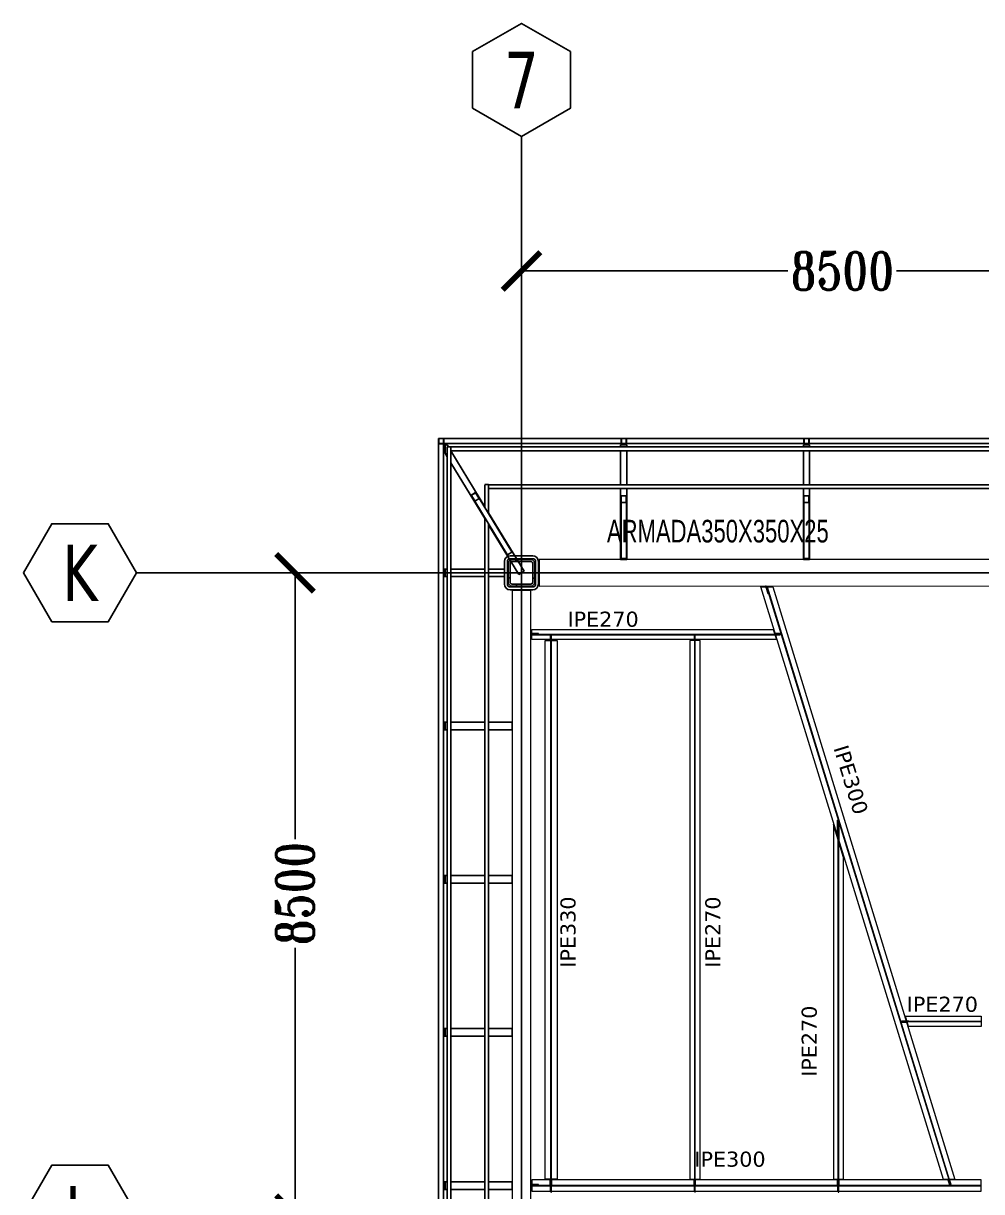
# Model space of a CAD drawing. Header units: millimetres. Extents: x -1682 to 79514, y -21906 to 33736.
# Drawn here: x -1682 to 11012, y 17300 to 32781 of the extents above; entities that cross this region are included whole.
import ezdxf
from ezdxf.enums import TextEntityAlignment as Align

# ---------------------------------------------------------------- set-up
doc = ezdxf.new("R2010")
doc.units = ezdxf.units.MM
doc.header["$LTSCALE"] = 0.9
for name, color, linetype, lineweight in [('0-3', 250, 'Continuous', 5), ('A_ALMA', 8, 'Continuous', 5), ('E_COLUMNAS-1', 254, 'Continuous', 25), ('E_COLUMNAS-2', 1, 'Continuous', 9), ('E_COLUMNAS-3', 1, 'Continuous', 35), ('E_COLUMNAS-4', 1, 'Continuous', 25), ('E_TEXTO', 3, 'Continuous', 9), ('E_VIGAS', 8, 'Continuous', 9), ('E_VIGAS-1', 5, 'Continuous', 25), ('E_VIGAS-2', 10, 'Continuous', 25), ('E_VIGAS-3', 5, 'Continuous', 25), ('HCB-VIGAS', 4, 'Continuous', 15), ('S-COLS-HDLN-1', 52, 'Continuous', 9), ('VIGAS_HCB', 4, 'Continuous', 15)]:
    doc.layers.add(name, color=color, linetype=linetype, lineweight=lineweight)
for name, color, linetype in [('COTAS', 8, 'Continuous'), ('HCB-EJES', 1, 'Continuous'), ('HCB-ROTULOS', 2, 'Continuous')]:
    doc.layers.add(name, color=color, linetype=linetype)
doc.styles.add('Arial Narrow', font='', dxfattribs={"width": 0.85, "height": 0.3})
doc.styles.add('ROMANT', font='romant.shx', dxfattribs={"width": 0.8})
doc.styles.add('VERDANA', font='verdana.ttf')
doc.styles.get('Arial Narrow').set_extended_font_data('Arial Narrow')
doc.dimstyles.new('1.125', dxfattribs={"dimscale": 0, "dimtxt": 500, "dimasz": 500, "dimexe": 4, "dimexo": 4, "dimgap": 15, "dimtad": 0, "dimdec": 0, "dimzin": 4, "dimdsep": 46, "dimtxsty": 'ROMANT', "dimblk": 'ARCHTICK', "dimcen": -10, "dimclrd": 256, "dimclrt": 3, "dimadec": 0, "dimazin": 0, "dimtfac": 1, "dimtdec": 0, "dimtix": 1, "dimtmove": 0, "dimatfit": 0, "dimldrblk": 'OBLIQUE', "dimfxl": 0.05, "dimtolj": 1, "dimtzin": 0, "dimarcsym": 0})
pattern_1 = [(45, (0, 0), (-0.3768879, 0.3768879), []), (45, (0, 0.571), (-0.3768879, 0.3768879), [])]

# ---------------------------------------------------------------- blocks, each defined once
blk = doc.blocks.new('EST_SFM_VIGA-METALICA-SECCION-C - EST_SFM_VIGA-METALICA-UPN160-1604346-PLANTA DE PISO 12 N_E_ _48_55m')
at = {"layer": 'E_VIGAS-1'}
for p, q in [((-35.18, 0.012), (-35.18, 0.018)), ((-35.174, 0.018), (-35.18, 0.018)), ((-32.755, 0.018), (-35.116, 0.018)), ((-30.335, 0.018), (-32.697, 0.018)), ((30.11, 0.018), (-30.277, 0.018)), ((-35.178, -0.047), (-35.112, -0.047)), ((-35.11, -0.047), (-32.761, -0.047)), ((-32.76, -0.047), (-32.693, -0.047)), ((-32.692, -0.047), (-30.341, -0.047)), ((-30.34, -0.047), (-30.273, -0.047)), ((-30.272, -0.047), (30.104, -0.047))]:
    blk.add_line(p, q, dxfattribs=at)
blk = doc.blocks.new('EST_SFM_VIGA-METALICA-SECCION-C - EST_SFM_VIGA-METALICA-UPN160-1602621-PLANTA DE PISO 12 N_E_ _48_55m')
at = {"layer": 'E_VIGAS-1'}
for p, q in [((-14.46, -0.016), (-14.46, 0.047)), ((-14.457, 0.047), (-14.46, 0.047)), ((14.466, 0.047), (-14.455, 0.047)), ((14.471, 0.047), (14.468, 0.047)), ((14.471, 0.047), (14.471, -0.016)), ((-14.46, -0.018), (14.471, -0.018))]:
    blk.add_line(p, q, dxfattribs=at)
blk = doc.blocks.new('EST_SFM_VIGA-METALICA-SECCION-C - EST_SFM_VIGA-METALICA-UPN100-1529610-PLANTA DE PISO 12 N_E_ _48_55m')
at = {"layer": 'E_VIGAS-2'}
for p, q in [((-14.442, -0.018), (-14.442, 0.032)), ((-14.392, 0.032), (-14.441, 0.032)), ((14.393, 0.032), (-14.39, 0.032)), ((14.393, 0.032), (14.393, -0.018)), ((-14.442, -0.018), (14.393, -0.018))]:
    blk.add_line(p, q, dxfattribs=at)
blk = doc.blocks.new('EST_SFM_VIGA-METALICA-SECCION-C - EST_SFM_VIGA-METALICA-UPN100-1529678-PLANTA DE PISO 12 N_E_ _48_55m')
at = {"layer": 'E_VIGAS-2'}
for p, q in [((-13.943, -0.032), (-13.943, 0.018)), ((-13.556, 0.018), (-13.943, 0.018)), ((13.374, 0.018), (-13.422, 0.018)), ((13.894, 0.018), (13.507, 0.018)), ((13.894, 0.018), (13.894, -0.032)), ((-13.942, -0.032), (-13.638, -0.032)), ((-13.504, -0.032), (13.456, -0.032)), ((13.59, -0.032), (13.893, -0.032))]:
    blk.add_line(p, q, dxfattribs=at)
blk = doc.blocks.new('EST_SFM_VIGA-METALICA-SECCION-C - EST_SFM_VIGA-METALICA-UPN100-1526554-PLANTA DE PISO 12 N_E_ _48_55m')
at = {"layer": 'E_VIGAS-2'}
for p, q in [((-34.929, -0.032), (-34.929, 0.018)), ((34.942, 0.018), (-34.929, 0.018)), ((-34.929, -0.032), (34.942, -0.032))]:
    blk.add_line(p, q, dxfattribs=at)
blk = doc.blocks.new('EST_SFM_VIGA-METALICA-SECCION-C - EST_SFM_VIGA-METALICA-UPN100-1526616-PLANTA DE PISO 12 N_E_ _48_55m')
at = {"layer": 'E_VIGAS-2'}
for p, q in [((-34.827, -0.018), (-34.827, 0.032)), ((34.044, 0.032), (-34.827, 0.032)), ((-34.827, -0.018), (34.044, -0.018))]:
    blk.add_line(p, q, dxfattribs=at)
blk = doc.blocks.new('EST_SCM_COLUMNA-METALICA-SECCION-CUADRADA - EST_SCM_COLUMNA-TUBULAR-CUADRADA_PTEØ_70x70 e_3mm-V27-PLANTA DE PISO 12 N_E_ _48_55m')
at = {"layer": 'E_COLUMNAS-1'}
for p, q in [((-0.035, 0.029), (-0.035, -0.029)), ((-0.032, -0.029), (-0.032, 0.029)), ((0.029, 0.035), (-0.029, 0.035)), ((-0.029, 0.032), (0.029, 0.032)), ((0.032, 0.029), (0.032, -0.029)), ((0.035, -0.029), (0.035, 0.029)), ((0.029, -0.032), (-0.029, -0.032)), ((-0.029, -0.035), (0.029, -0.035))]:
    blk.add_line(p, q, dxfattribs=at)
for centre, radius, start, end in [((-0.029, 0.029), 0.006, 90, 180), ((-0.029, 0.029), 0.003, 90, 180), ((0.029, 0.029), 0.006, 360, 90), ((0.029, 0.029), 0.003, 0, 90), ((-0.029, -0.029), 0.006, 180, 270), ((-0.029, -0.029), 0.003, 180, 270), ((0.029, -0.029), 0.006, 270, 360), ((0.029, -0.029), 0.003, 270, 360), ((0.029, -0.029), 0.006, 280, 350), ((0.029, -0.029), 0.003, 300, 330)]:
    blk.add_arc(centre, radius, start, end, dxfattribs=at)
blk = doc.blocks.new('EST_SCM_COLUMNA-METALICA-SECCION-CUADRADA - EST_SCM_COLUMNA-TUBULAR-CUADRADA_PTEØ_70x70 e_3mm-V32-PLANTA DE PISO 12 N_E_ _48_55m')
at = {"layer": 'E_COLUMNAS-2'}
h = blk.add_hatch(dxfattribs=at)
h.set_pattern_fill('FP_3', color=256, style=0, pattern_type=2)
h.set_pattern_definition([(135, (72.807, -167.908), (-0.15909903, -0.15909903), [])])
h.paths.add_polyline_path([(0.029, -0.035), (0.033, -0.033), (0.035, -0.029), (0.031, -0.031)])
h.paths.add_polyline_path([(-0.029, -0.035), (-0.031, -0.031), (-0.035, -0.029), (-0.033, -0.033)])
h.paths.add_polyline_path([(0.029, -0.035), (0.029, -0.032), (-0.029, -0.032), (-0.029, -0.035)])
h.paths.add_polyline_path([(-0.035, 0.029), (-0.031, 0.031), (-0.029, 0.035), (-0.033, 0.033)])
h.paths.add_polyline_path([(-0.035, -0.029), (-0.032, -0.029), (-0.032, 0.029), (-0.035, 0.029)])
h.paths.add_polyline_path([(0.035, 0.029), (0.033, 0.033), (0.029, 0.035), (0.031, 0.031)])
h.paths.add_polyline_path([(0.035, -0.029), (0.035, 0.029), (0.032, 0.029), (0.032, -0.029)])
h.paths.add_polyline_path([(-0.029, 0.032), (0.029, 0.032), (0.029, 0.035), (-0.029, 0.035)])
at = {"layer": 'E_COLUMNAS-1'}
for p, q in [((-0.035, 0.029), (-0.035, -0.029)), ((-0.032, -0.029), (-0.032, 0.029)), ((0.029, 0.035), (-0.029, 0.035)), ((-0.029, 0.032), (0.029, 0.032)), ((0.032, 0.029), (0.032, -0.029)), ((0.035, -0.029), (0.035, 0.029)), ((0.029, -0.032), (-0.029, -0.032)), ((-0.029, -0.035), (0.029, -0.035))]:
    blk.add_line(p, q, dxfattribs=at)
for centre, radius, start, end in [((-0.029, 0.029), 0.006, 90, 180), ((-0.029, 0.029), 0.003, 90, 180), ((0.029, 0.029), 0.006, 360, 90), ((0.029, 0.029), 0.003, 0, 90), ((-0.029, -0.029), 0.006, 180, 270), ((-0.029, -0.029), 0.006, 190, 270), ((-0.029, -0.029), 0.003, 180, 270), ((-0.029, -0.029), 0.003, 210, 270), ((0.029, -0.029), 0.006, 270, 360), ((0.029, -0.029), 0.003, 270, 360), ((0.029, -0.029), 0.006, 270, 350), ((0.029, -0.029), 0.003, 270, 330)]:
    blk.add_arc(centre, radius, start, end, dxfattribs=at)
blk = doc.blocks.new('EST_SCM_COLUMNA-METALICA-SECCION-CUADRADA - EST_SCM_COLUMNA-TUBULAR-CUADRADA_PTEØ_70x70 e_3mm-V33-PLANTA DE PISO 12 N_E_ _48_55m')
at = {"layer": 'E_COLUMNAS-1'}
for p, q in [((-0.035, 0.029), (-0.035, -0.029)), ((-0.032, -0.029), (-0.032, 0.029)), ((0.029, 0.035), (-0.029, 0.035)), ((-0.029, 0.032), (0.029, 0.032)), ((0.032, 0.029), (0.032, -0.029)), ((0.035, -0.029), (0.035, 0.029)), ((0.029, -0.032), (-0.029, -0.032)), ((-0.029, -0.035), (0.029, -0.035))]:
    blk.add_line(p, q, dxfattribs=at)
for centre, radius, start, end in [((-0.029, 0.029), 0.006, 90, 180), ((-0.029, 0.029), 0.003, 90, 180), ((0.029, 0.029), 0.006, 360, 90), ((0.029, 0.029), 0.003, 0, 90), ((-0.029, -0.029), 0.006, 180, 270), ((-0.029, -0.029), 0.006, 190, 270), ((-0.029, -0.029), 0.003, 180, 270), ((-0.029, -0.029), 0.003, 210, 270), ((0.029, -0.029), 0.006, 270, 360), ((0.029, -0.029), 0.003, 270, 360), ((0.029, -0.029), 0.006, 270, 350), ((0.029, -0.029), 0.003, 270, 330)]:
    blk.add_arc(centre, radius, start, end, dxfattribs=at)
blk = doc.blocks.new('DCTIB_CNI_EST_MOD-1A-FAC_0001_rvt-2-PLANTA DE PISO 12 N_E_ _48_55m')
at = {"layer": 'E_VIGAS'}
h = blk.add_hatch(dxfattribs=at)
h.set_pattern_fill('FP_2', color=256, style=0, pattern_type=2)
h.set_pattern_definition(pattern_1)
h.paths.add_polyline_path([(-72.775, 167.094), (-72.775, 167.096), (-72.839, 167.096), (-72.839, 167.094)])
h.paths.add_polyline_path([(-72.842, 167.098), (-72.841, 167.098), (-72.842, 167.18)])
h.paths.add_polyline_path([(-72.775, 167.182), (-72.775, 167.184), (-72.839, 167.184), (-72.839, 167.182)])
at = {"layer": 'E_VIGAS-1'}
h = blk.add_hatch(dxfattribs=at)
h.set_pattern_fill('FP_2', color=256, style=0, pattern_type=2)
h.set_pattern_definition(pattern_1)
h.paths.add_polyline_path([(-74.778, 167.111), (-74.723, 167.145), (-74.724, 167.146), (-74.779, 167.113)])
h.paths.add_polyline_path([(-74.782, 167.113), (-74.781, 167.114), (-74.828, 167.188)])
h.paths.add_polyline_path([(-74.724, 167.149), (-74.723, 167.15), (-74.75, 167.191)])
h.paths.add_polyline_path([(-74.826, 167.191), (-74.771, 167.224), (-74.772, 167.226), (-74.827, 167.193)])
at = {"layer": 'E_COLUMNAS-1'}
for centre, radius, start, end in [((-75.196, 167.879), 0.006, 280, 350), ((-75.196, 167.879), 0.006, 280, 350), ((-75.196, 167.879), 0.003, 300, 330), ((-75.196, 167.879), 0.003, 300, 330), ((-72.836, 167.879), 0.006, 190, 270), ((-72.836, 167.879), 0.006, 190, 270), ((-72.836, 167.879), 0.003, 210, 270), ((-72.836, 167.879), 0.003, 210, 270), ((-72.778, 167.879), 0.006, 270, 350), ((-72.778, 167.879), 0.006, 270, 350), ((-72.778, 167.879), 0.003, 270, 330), ((-72.778, 167.879), 0.003, 270, 330), ((-70.416, 167.879), 0.006, 190, 270), ((-70.416, 167.879), 0.006, 190, 270), ((-70.416, 167.879), 0.003, 210, 270), ((-70.416, 167.879), 0.003, 210, 270), ((-70.358, 167.879), 0.006, 270, 350), ((-70.358, 167.879), 0.006, 270, 350), ((-70.358, 167.879), 0.003, 270, 330), ((-70.358, 167.879), 0.003, 270, 330)]:
    blk.add_arc(centre, radius, start, end, dxfattribs=at)
at = {"layer": 'E_VIGAS-1'}
for p, q in [((-75.181, 167.84), (-75.178, 167.835)), ((-75.178, 167.826), (-75.181, 167.831)), ((-75.176, 167.859), (-75.176, 167.853)), ((-75.176, 167.853), (-75.176, 167.859)), ((-75.176, 167.859), (-75.147, 167.859)), ((-75.174, 167.865), (-75.175, 167.864)), ((-75.147, 167.858), (-75.175, 167.858)), ((-75.175, 167.858), (-75.175, 167.747)), ((-75.172, 167.87), (-75.173, 167.868)), ((-75.171, 167.875), (-75.171, 167.873)), ((-75.155, 167.859), (-75.166, 167.878)), ((-75.147, 167.858), (-75.13, 167.83)), ((-72.848, 167.858), (-72.848, 167.859)), ((-72.848, 167.859), (-72.82, 167.859)), ((-72.766, 167.858), (-72.848, 167.858)), ((-72.848, 167.858), (-72.848, 167.83)), ((-72.81, 167.876), (-72.81, 167.878)), ((-72.81, 167.864), (-72.81, 167.873)), ((-72.81, 167.859), (-72.81, 167.864)), ((-72.805, 167.878), (-72.805, 167.876)), ((-72.805, 167.873), (-72.805, 167.864)), ((-72.805, 167.864), (-72.805, 167.859)), ((-72.794, 167.859), (-72.766, 167.859)), ((-72.766, 167.859), (-72.766, 167.858)), ((-72.766, 167.858), (-72.766, 167.83)), ((-70.428, 167.858), (-70.428, 167.859)), ((-70.428, 167.859), (-70.4, 167.859)), ((-70.346, 167.858), (-70.428, 167.858)), ((-70.428, 167.858), (-70.428, 167.83)), ((-70.39, 167.876), (-70.39, 167.878)), ((-70.39, 167.864), (-70.39, 167.873)), ((-70.39, 167.859), (-70.39, 167.864)), ((-70.385, 167.878), (-70.385, 167.876)), ((-70.385, 167.873), (-70.385, 167.864)), ((-70.385, 167.864), (-70.385, 167.859)), ((-70.374, 167.859), (-70.346, 167.859)), ((-70.346, 167.859), (-70.346, 167.858)), ((-70.346, 167.858), (-70.346, 167.83)), ((-75.195, 167.791), (-75.176, 167.76)), ((-75.176, 167.749), (-75.176, 167.802)), ((-75.175, 167.747), (-75.147, 167.701)), ((-75.097, 167.777), (-74.647, 167.038)), ((-72.848, 167.778), (-72.848, 167.33)), ((-72.766, 167.778), (-72.766, 167.33)), ((-70.428, 167.778), (-70.428, 167.33)), ((-70.346, 167.778), (-70.346, 167.33)), ((-75.097, 167.619), (-74.647, 166.88)), ((-74.772, 167.226), (-74.827, 167.193)), ((-74.826, 167.191), (-74.771, 167.224)), ((-74.826, 167.188), (-74.822, 167.181)), ((-74.781, 167.114), (-74.826, 167.188)), ((-74.765, 167.216), (-74.769, 167.223)), ((-74.769, 167.223), (-74.724, 167.149)), ((-74.723, 167.15), (-74.768, 167.224)), ((-72.848, 167.28), (-72.848, 166.337)), ((-72.766, 167.28), (-72.766, 166.337)), ((-70.428, 167.28), (-70.428, 166.337)), ((-70.346, 167.28), (-70.346, 166.337)), ((-74.828, 167.188), (-74.782, 167.113)), ((-74.782, 167.113), (-74.35, 166.404)), ((-74.781, 167.114), (-74.779, 167.111)), ((-74.724, 167.146), (-74.779, 167.113)), ((-74.778, 167.111), (-74.723, 167.145)), ((-74.722, 167.146), (-74.724, 167.149)), ((-74.29, 166.44), (-74.723, 167.15)), ((-72.842, 167.18), (-72.842, 167.098)), ((-72.842, 167.098), (-72.842, 166.357)), ((-72.841, 167.18), (-72.841, 167.172)), ((-72.841, 167.098), (-72.841, 167.18)), ((-72.841, 167.098), (-72.841, 167.094)), ((-72.775, 167.184), (-72.839, 167.184)), ((-72.839, 167.182), (-72.775, 167.182)), ((-72.775, 167.096), (-72.839, 167.096)), ((-72.839, 167.094), (-72.775, 167.094)), ((-72.774, 167.172), (-72.774, 167.18)), ((-72.774, 167.18), (-72.774, 167.098)), ((-72.774, 167.094), (-72.774, 167.098)), ((-72.772, 167.098), (-72.772, 167.18)), ((-72.772, 166.357), (-72.772, 167.098)), ((-70.422, 167.18), (-70.422, 167.098)), ((-70.422, 167.098), (-70.422, 166.357)), ((-70.421, 167.18), (-70.421, 167.172)), ((-70.421, 167.098), (-70.421, 167.18)), ((-70.421, 167.098), (-70.421, 167.094)), ((-70.355, 167.184), (-70.419, 167.184)), ((-70.419, 167.182), (-70.355, 167.182)), ((-70.355, 167.096), (-70.419, 167.096)), ((-70.419, 167.094), (-70.355, 167.094)), ((-70.354, 167.172), (-70.354, 167.18)), ((-70.354, 167.18), (-70.354, 167.098)), ((-70.354, 167.094), (-70.354, 167.098)), ((-70.352, 167.098), (-70.352, 167.18)), ((-70.352, 166.357), (-70.352, 167.098)), ((-74.597, 166.956), (-74.127, 166.184)), ((-74.597, 166.798), (-74.197, 166.141)), ((-74.346, 166.402), (-74.291, 166.435)), ((-72.766, 166.337), (-72.848, 166.337)), ((-72.839, 166.353), (-72.775, 166.353)), ((-70.346, 166.337), (-70.428, 166.337)), ((-70.419, 166.353), (-70.355, 166.353)), ((-75.177, 166.212), (-75.195, 166.212)), ((-75.195, 166.165), (-75.181, 166.165)), ((-75.181, 166.16), (-75.195, 166.16)), ((-75.195, 166.112), (-75.177, 166.112)), ((-75.18, 166.165), (-75.176, 166.165)), ((-75.18, 166.165), (-75.176, 166.165)), ((-75.177, 166.165), (-75.18, 166.165)), ((-75.176, 166.16), (-75.18, 166.16)), ((-75.18, 166.16), (-75.177, 166.16)), ((-75.176, 166.16), (-75.18, 166.16)), ((-75.177, 166.175), (-75.177, 166.212)), ((-75.177, 166.212), (-75.175, 166.212)), ((-75.177, 166.112), (-75.177, 166.15)), ((-75.175, 166.112), (-75.177, 166.112)), ((-75.175, 166.112), (-75.175, 166.212)), ((-75.175, 166.212), (-75.147, 166.212)), ((-75.175, 166.212), (-75.175, 166.112)), ((-75.175, 166.112), (-75.147, 166.112)), ((-75.097, 166.212), (-74.647, 166.212)), ((-75.097, 166.112), (-74.647, 166.112)), ((-74.597, 166.212), (-74.388, 166.212)), ((-74.597, 166.112), (-74.388, 166.112)), ((-74.388, 166.212), (-74.388, 166.112)), ((-74.127, 166.184), (-74.197, 166.141)), ((-75.177, 164.182), (-75.195, 164.182)), ((-75.195, 164.135), (-75.181, 164.135)), ((-75.181, 164.13), (-75.195, 164.13)), ((-75.18, 164.135), (-75.176, 164.135)), ((-75.18, 164.135), (-75.176, 164.135)), ((-75.177, 164.135), (-75.18, 164.135)), ((-75.176, 164.13), (-75.18, 164.13)), ((-75.18, 164.13), (-75.177, 164.13)), ((-75.176, 164.13), (-75.18, 164.13)), ((-75.177, 164.145), (-75.177, 164.182)), ((-75.177, 164.182), (-75.175, 164.182)), ((-75.177, 164.082), (-75.177, 164.12)), ((-75.175, 164.082), (-75.175, 164.182)), ((-75.175, 164.182), (-75.147, 164.182)), ((-75.175, 164.182), (-75.175, 164.082)), ((-75.097, 164.182), (-74.647, 164.182)), ((-74.597, 164.182), (-74.287, 164.182)), ((-74.287, 164.182), (-74.287, 164.082)), ((-75.195, 164.082), (-75.177, 164.082)), ((-75.175, 164.082), (-75.177, 164.082)), ((-75.175, 164.082), (-75.147, 164.082)), ((-75.097, 164.082), (-74.647, 164.082)), ((-74.597, 164.082), (-74.287, 164.082)), ((-75.177, 162.152), (-75.195, 162.152)), ((-75.195, 162.105), (-75.181, 162.105)), ((-75.181, 162.1), (-75.195, 162.1)), ((-75.18, 162.105), (-75.176, 162.105)), ((-75.18, 162.105), (-75.176, 162.105)), ((-75.177, 162.105), (-75.18, 162.105)), ((-75.176, 162.1), (-75.18, 162.1)), ((-75.18, 162.1), (-75.177, 162.1)), ((-75.176, 162.1), (-75.18, 162.1)), ((-75.177, 162.115), (-75.177, 162.152)), ((-75.177, 162.152), (-75.175, 162.152)), ((-75.177, 162.052), (-75.177, 162.09)), ((-75.175, 162.052), (-75.175, 162.152)), ((-75.175, 162.152), (-75.147, 162.152)), ((-75.175, 162.152), (-75.175, 162.052)), ((-75.037, 162.152), (-74.647, 162.152)), ((-74.597, 162.152), (-74.287, 162.152)), ((-74.287, 162.152), (-74.287, 162.052)), ((-75.195, 162.052), (-75.177, 162.052)), ((-75.175, 162.052), (-75.177, 162.052)), ((-75.175, 162.052), (-75.147, 162.052)), ((-75.035, 162.052), (-74.647, 162.052)), ((-74.597, 162.052), (-74.287, 162.052)), ((-75.177, 160.123), (-75.195, 160.123)), ((-75.195, 160.075), (-75.181, 160.075)), ((-75.181, 160.07), (-75.195, 160.07)), ((-75.18, 160.075), (-75.176, 160.075)), ((-75.18, 160.075), (-75.176, 160.075)), ((-75.177, 160.075), (-75.18, 160.075)), ((-75.176, 160.07), (-75.18, 160.07)), ((-75.18, 160.07), (-75.177, 160.07)), ((-75.176, 160.07), (-75.18, 160.07)), ((-75.177, 160.085), (-75.177, 160.123)), ((-75.177, 160.123), (-75.175, 160.123)), ((-75.175, 160.023), (-75.175, 160.123)), ((-75.175, 160.123), (-75.147, 160.123)), ((-75.175, 160.123), (-75.175, 160.023)), ((-75.097, 160.123), (-74.647, 160.123)), ((-74.597, 160.123), (-74.287, 160.123)), ((-74.287, 160.123), (-74.287, 160.023)), ((-75.195, 160.023), (-75.177, 160.023)), ((-75.177, 160.023), (-75.177, 160.06)), ((-75.175, 160.023), (-75.177, 160.023)), ((-75.175, 160.023), (-75.147, 160.023)), ((-75.097, 160.023), (-74.647, 160.023)), ((-74.597, 160.023), (-74.287, 160.023)), ((-75.177, 158.093), (-75.195, 158.093)), ((-75.177, 158.055), (-75.177, 158.093)), ((-75.177, 158.093), (-75.175, 158.093)), ((-75.175, 157.993), (-75.175, 158.093)), ((-75.175, 158.093), (-75.147, 158.093)), ((-75.175, 158.093), (-75.175, 157.993)), ((-75.097, 158.093), (-74.647, 158.093)), ((-74.597, 158.093), (-74.287, 158.093)), ((-74.287, 158.093), (-74.287, 157.993)), ((-75.195, 158.045), (-75.181, 158.045)), ((-75.181, 158.04), (-75.195, 158.04)), ((-75.195, 157.993), (-75.177, 157.993)), ((-75.18, 158.045), (-75.176, 158.045)), ((-75.18, 158.045), (-75.176, 158.045)), ((-75.177, 158.045), (-75.18, 158.045)), ((-75.176, 158.04), (-75.18, 158.04)), ((-75.18, 158.04), (-75.177, 158.04)), ((-75.176, 158.04), (-75.18, 158.04)), ((-75.177, 157.993), (-75.177, 158.03)), ((-75.175, 157.993), (-75.177, 157.993)), ((-75.175, 157.993), (-75.147, 157.993)), ((-75.097, 157.993), (-74.647, 157.993)), ((-74.597, 157.993), (-74.287, 157.993))]:
    blk.add_line(p, q, dxfattribs=at)
at = {"layer": 'E_VIGAS-1', "flags": 128}
for points in [[(-75.195, 167.863), (-75.191, 167.857), (-75.186, 167.848), (-75.181, 167.84)], [(-75.181, 167.831), (-75.186, 167.838), (-75.191, 167.847), (-75.195, 167.854)], [(-75.17, 167.878), (-75.171, 167.874), (-75.172, 167.869), (-75.175, 167.864), (-75.178, 167.861), (-75.182, 167.857), (-75.186, 167.855), (-75.19, 167.854)], [(-75.147, 167.859), (-75.147, 167.858), (-75.147, 167.858)], [(-75.175, 167.747), (-75.176, 167.747), (-75.176, 167.749)], [(-74.827, 167.193), (-74.828, 167.192), (-74.828, 167.192), (-74.828, 167.191), (-74.828, 167.19), (-74.828, 167.189), (-74.828, 167.188), (-74.828, 167.188)], [(-74.826, 167.188), (-74.826, 167.189), (-74.827, 167.189), (-74.827, 167.19), (-74.827, 167.19), (-74.826, 167.19), (-74.826, 167.191), (-74.826, 167.191)], [(-74.768, 167.224), (-74.768, 167.225), (-74.769, 167.225), (-74.77, 167.226), (-74.77, 167.226), (-74.771, 167.226), (-74.772, 167.226), (-74.772, 167.226)], [(-74.771, 167.224), (-74.771, 167.224), (-74.771, 167.224), (-74.771, 167.224), (-74.77, 167.224), (-74.77, 167.224), (-74.77, 167.224), (-74.769, 167.224), (-74.769, 167.223)], [(-74.782, 167.113), (-74.782, 167.113), (-74.781, 167.112), (-74.78, 167.112), (-74.78, 167.111), (-74.779, 167.111), (-74.778, 167.111), (-74.778, 167.111)], [(-74.779, 167.113), (-74.779, 167.113), (-74.779, 167.113), (-74.78, 167.113), (-74.78, 167.113), (-74.78, 167.113), (-74.781, 167.114), (-74.781, 167.114)], [(-74.724, 167.149), (-74.724, 167.149), (-74.724, 167.148), (-74.723, 167.148), (-74.724, 167.147), (-74.724, 167.147), (-74.724, 167.147), (-74.724, 167.146)], [(-74.723, 167.145), (-74.722, 167.145), (-74.722, 167.146), (-74.722, 167.146), (-74.722, 167.147), (-74.722, 167.148), (-74.722, 167.149), (-74.723, 167.15)], [(-72.839, 167.184), (-72.84, 167.184), (-72.84, 167.184), (-72.841, 167.183), (-72.841, 167.183), (-72.842, 167.182), (-72.842, 167.181), (-72.842, 167.18)], [(-72.842, 167.098), (-72.842, 167.097), (-72.842, 167.096), (-72.841, 167.095), (-72.841, 167.095), (-72.84, 167.094), (-72.84, 167.094), (-72.839, 167.094)], [(-72.841, 167.18), (-72.841, 167.181), (-72.84, 167.181), (-72.84, 167.182), (-72.84, 167.182), (-72.84, 167.182), (-72.839, 167.182), (-72.839, 167.182)], [(-72.839, 167.096), (-72.839, 167.096), (-72.84, 167.096), (-72.84, 167.096), (-72.84, 167.096), (-72.84, 167.097), (-72.841, 167.097), (-72.841, 167.098)], [(-72.772, 167.18), (-72.772, 167.181), (-72.772, 167.182), (-72.773, 167.183), (-72.773, 167.183), (-72.774, 167.184), (-72.774, 167.184), (-72.775, 167.184)], [(-72.775, 167.182), (-72.775, 167.182), (-72.774, 167.182), (-72.774, 167.182), (-72.774, 167.182), (-72.774, 167.181), (-72.774, 167.181), (-72.774, 167.18)], [(-72.775, 167.094), (-72.774, 167.094), (-72.774, 167.094), (-72.773, 167.095), (-72.773, 167.095), (-72.772, 167.096), (-72.772, 167.097), (-72.772, 167.098)], [(-72.774, 167.098), (-72.774, 167.097), (-72.774, 167.097), (-72.774, 167.096), (-72.774, 167.096), (-72.774, 167.096), (-72.775, 167.096), (-72.775, 167.096)], [(-70.419, 167.184), (-70.42, 167.184), (-70.42, 167.184), (-70.421, 167.183), (-70.421, 167.183), (-70.422, 167.182), (-70.422, 167.181), (-70.422, 167.18)], [(-70.422, 167.098), (-70.422, 167.097), (-70.422, 167.096), (-70.421, 167.095), (-70.421, 167.095), (-70.42, 167.094), (-70.42, 167.094), (-70.419, 167.094)], [(-70.421, 167.18), (-70.421, 167.181), (-70.42, 167.181), (-70.42, 167.182), (-70.42, 167.182), (-70.42, 167.182), (-70.419, 167.182), (-70.419, 167.182)], [(-70.419, 167.096), (-70.419, 167.096), (-70.42, 167.096), (-70.42, 167.096), (-70.42, 167.096), (-70.42, 167.097), (-70.421, 167.097), (-70.421, 167.098)], [(-70.352, 167.18), (-70.352, 167.181), (-70.352, 167.182), (-70.353, 167.183), (-70.353, 167.183), (-70.354, 167.184), (-70.354, 167.184), (-70.355, 167.184)], [(-70.355, 167.182), (-70.355, 167.182), (-70.354, 167.182), (-70.354, 167.182), (-70.354, 167.182), (-70.354, 167.181), (-70.354, 167.181), (-70.354, 167.18)], [(-70.355, 167.094), (-70.354, 167.094), (-70.354, 167.094), (-70.353, 167.095), (-70.353, 167.095), (-70.352, 167.096), (-70.352, 167.097), (-70.352, 167.098)], [(-70.354, 167.098), (-70.354, 167.097), (-70.354, 167.097), (-70.354, 167.096), (-70.354, 167.096), (-70.354, 167.096), (-70.355, 167.096), (-70.355, 167.096)], [(-74.29, 166.44), (-74.29, 166.44), (-74.29, 166.439), (-74.29, 166.438), (-74.29, 166.437), (-74.29, 166.436), (-74.29, 166.436), (-74.291, 166.435)], [(-74.346, 166.402), (-74.346, 166.402), (-74.347, 166.402), (-74.348, 166.402), (-74.348, 166.402), (-74.349, 166.403), (-74.35, 166.403), (-74.35, 166.404)], [(-72.842, 166.357), (-72.842, 166.356), (-72.842, 166.355), (-72.841, 166.355), (-72.841, 166.354), (-72.84, 166.354), (-72.84, 166.353), (-72.839, 166.353)], [(-72.775, 166.353), (-72.774, 166.353), (-72.774, 166.354), (-72.773, 166.354), (-72.773, 166.355), (-72.772, 166.355), (-72.772, 166.356), (-72.772, 166.357)], [(-70.422, 166.357), (-70.422, 166.356), (-70.422, 166.355), (-70.421, 166.355), (-70.421, 166.354), (-70.42, 166.354), (-70.42, 166.353), (-70.419, 166.353)], [(-70.355, 166.353), (-70.354, 166.353), (-70.354, 166.354), (-70.353, 166.354), (-70.353, 166.355), (-70.352, 166.355), (-70.352, 166.356), (-70.352, 166.357)]]:
    blk.add_lwpolyline(points, dxfattribs=at)
at = {"layer": 'E_VIGAS-1'}
for points, knots in [([(-75.181, 167.84), (-75.181, 167.84), (-75.181, 167.839), (-75.18, 167.839), (-75.18, 167.838), (-75.179, 167.838), (-75.179, 167.838), (-75.179, 167.838), (-75.178, 167.838), (-75.178, 167.838), (-75.178, 167.839), (-75.178, 167.839), (-75.177, 167.84), (-75.177, 167.84), (-75.177, 167.84), (-75.177, 167.84), (-75.177, 167.84), (-75.177, 167.841), (-75.177, 167.841), (-75.177, 167.842), (-75.177, 167.842), (-75.177, 167.843), (-75.177, 167.843), (-75.177, 167.843), (-75.177, 167.843), (-75.177, 167.844), (-75.177, 167.844), (-75.177, 167.845), (-75.176, 167.846), (-75.176, 167.847), (-75.176, 167.848), (-75.176, 167.85), (-75.176, 167.852), (-75.176, 167.853)], [0, 0, 0, 0, 0.071429, 0.142857, 0.160714, 0.178571, 0.214286, 0.25, 0.285714, 0.321429, 0.357143, 0.392857, 0.410714, 0.419643, 0.428571, 0.4375, 0.446429, 0.464286, 0.5, 0.535714, 0.553571, 0.5625, 0.571429, 0.580357, 0.589286, 0.607143, 0.642857, 0.678571, 0.714286, 0.75, 0.785714, 0.857143, 1, 1, 1, 1]), ([(-75.178, 167.838), (-75.178, 167.838), (-75.179, 167.838), (-75.179, 167.838), (-75.179, 167.838), (-75.18, 167.838), (-75.18, 167.839), (-75.181, 167.839), (-75.181, 167.84), (-75.181, 167.84)], [0.7142857, 0.7142857, 0.7142857, 0.7142857, 0.75, 0.7857143, 0.8214286, 0.8392857, 0.8571429, 0.9285714, 1, 1, 1, 1]), ([(-75.176, 167.802), (-75.176, 167.803), (-75.176, 167.807), (-75.177, 167.811), (-75.177, 167.815), (-75.178, 167.821), (-75.179, 167.826), (-75.181, 167.83), (-75.181, 167.831)], [0, 0, 0, 0, 0.142857, 0.285714, 0.428571, 0.571429, 0.857143, 1, 1, 1, 1]), ([(-75.176, 167.853), (-75.176, 167.852), (-75.176, 167.85), (-75.176, 167.848), (-75.176, 167.847), (-75.176, 167.846), (-75.177, 167.845), (-75.177, 167.844), (-75.177, 167.844), (-75.177, 167.843), (-75.177, 167.843), (-75.177, 167.843), (-75.177, 167.843)], [0, 0, 0, 0, 0.1428571, 0.2142857, 0.25, 0.2857143, 0.3214286, 0.3571429, 0.3928571, 0.4107143, 0.4196429, 0.4285714, 0.4285714, 0.4285714, 0.4285714]), ([(-72.82, 167.859), (-72.819, 167.859), (-72.818, 167.859), (-72.815, 167.859), (-72.813, 167.86), (-72.811, 167.86), (-72.81, 167.862), (-72.81, 167.863), (-72.81, 167.864)], [0, 0, 0, 0, 0.142857, 0.285714, 0.428571, 0.571429, 0.785714, 1, 1, 1, 1]), ([(-72.81, 167.864), (-72.81, 167.863), (-72.81, 167.862), (-72.812, 167.86), (-72.813, 167.86), (-72.815, 167.859), (-72.816, 167.859), (-72.817, 167.859), (-72.819, 167.859), (-72.82, 167.859)], [0, 0, 0, 0, 0.285714, 0.428571, 0.571429, 0.678571, 0.732143, 0.785714, 1, 1, 1, 1]), ([(-72.794, 167.859), (-72.795, 167.859), (-72.796, 167.859), (-72.799, 167.859), (-72.801, 167.86), (-72.803, 167.86), (-72.804, 167.862), (-72.805, 167.863), (-72.805, 167.864)], [0, 0, 0, 0, 0.142857, 0.285714, 0.428571, 0.571429, 0.785714, 1, 1, 1, 1]), ([(-72.805, 167.864), (-72.805, 167.863), (-72.804, 167.862), (-72.803, 167.86), (-72.801, 167.86), (-72.8, 167.859), (-72.799, 167.859), (-72.797, 167.859), (-72.795, 167.859), (-72.794, 167.859)], [0, 0, 0, 0, 0.285714, 0.428571, 0.571429, 0.678571, 0.732143, 0.785714, 1, 1, 1, 1]), ([(-70.4, 167.859), (-70.399, 167.859), (-70.398, 167.859), (-70.395, 167.859), (-70.393, 167.86), (-70.391, 167.86), (-70.39, 167.862), (-70.39, 167.863), (-70.39, 167.864)], [0, 0, 0, 0, 0.142857, 0.285714, 0.428571, 0.571429, 0.785714, 1, 1, 1, 1]), ([(-70.39, 167.864), (-70.39, 167.863), (-70.39, 167.862), (-70.392, 167.86), (-70.393, 167.86), (-70.395, 167.859), (-70.396, 167.859), (-70.397, 167.859), (-70.399, 167.859), (-70.4, 167.859)], [0, 0, 0, 0, 0.285714, 0.428571, 0.571429, 0.678571, 0.732143, 0.785714, 1, 1, 1, 1]), ([(-70.374, 167.859), (-70.375, 167.859), (-70.376, 167.859), (-70.379, 167.859), (-70.381, 167.86), (-70.383, 167.86), (-70.384, 167.862), (-70.385, 167.863), (-70.385, 167.864)], [0, 0, 0, 0, 0.142857, 0.285714, 0.428571, 0.571429, 0.785714, 1, 1, 1, 1]), ([(-70.385, 167.864), (-70.385, 167.863), (-70.384, 167.862), (-70.383, 167.86), (-70.381, 167.86), (-70.38, 167.859), (-70.379, 167.859), (-70.377, 167.859), (-70.375, 167.859), (-70.374, 167.859)], [0, 0, 0, 0, 0.285714, 0.428571, 0.571429, 0.678571, 0.732143, 0.785714, 1, 1, 1, 1]), ([(-75.181, 166.165), (-75.181, 166.165), (-75.18, 166.165), (-75.179, 166.166), (-75.178, 166.167), (-75.177, 166.168), (-75.177, 166.17), (-75.177, 166.171), (-75.177, 166.172), (-75.177, 166.174), (-75.177, 166.175)], [0, 0, 0, 0, 0.142857, 0.285714, 0.428571, 0.571429, 0.678571, 0.732143, 0.785714, 1, 1, 1, 1]), ([(-75.177, 166.15), (-75.177, 166.151), (-75.177, 166.152), (-75.177, 166.154), (-75.177, 166.156), (-75.178, 166.158), (-75.179, 166.159), (-75.181, 166.16), (-75.181, 166.16)], [0, 0, 0, 0, 0.142857, 0.285714, 0.428571, 0.571429, 0.785714, 1, 1, 1, 1]), ([(-75.181, 164.135), (-75.181, 164.135), (-75.18, 164.135), (-75.179, 164.136), (-75.178, 164.137), (-75.177, 164.138), (-75.177, 164.14), (-75.177, 164.141), (-75.177, 164.142), (-75.177, 164.144), (-75.177, 164.145)], [0, 0, 0, 0, 0.142857, 0.285714, 0.428571, 0.571429, 0.678571, 0.732143, 0.785714, 1, 1, 1, 1]), ([(-75.177, 164.12), (-75.177, 164.121), (-75.177, 164.122), (-75.177, 164.124), (-75.177, 164.126), (-75.178, 164.128), (-75.179, 164.129), (-75.181, 164.13), (-75.181, 164.13)], [0, 0, 0, 0, 0.142857, 0.285714, 0.428571, 0.571429, 0.785714, 1, 1, 1, 1]), ([(-75.181, 162.105), (-75.181, 162.105), (-75.18, 162.105), (-75.179, 162.106), (-75.178, 162.107), (-75.177, 162.108), (-75.177, 162.11), (-75.177, 162.111), (-75.177, 162.112), (-75.177, 162.114), (-75.177, 162.115)], [0, 0, 0, 0, 0.142857, 0.285714, 0.428571, 0.571429, 0.678571, 0.732143, 0.785714, 1, 1, 1, 1]), ([(-75.177, 162.09), (-75.177, 162.091), (-75.177, 162.092), (-75.177, 162.094), (-75.177, 162.096), (-75.178, 162.098), (-75.179, 162.099), (-75.181, 162.1), (-75.181, 162.1)], [0, 0, 0, 0, 0.142857, 0.285714, 0.428571, 0.571429, 0.785714, 1, 1, 1, 1]), ([(-75.181, 160.075), (-75.181, 160.075), (-75.18, 160.075), (-75.179, 160.076), (-75.178, 160.077), (-75.177, 160.079), (-75.177, 160.08), (-75.177, 160.081), (-75.177, 160.082), (-75.177, 160.084), (-75.177, 160.085)], [0, 0, 0, 0, 0.142857, 0.285714, 0.428571, 0.571429, 0.678571, 0.732143, 0.785714, 1, 1, 1, 1]), ([(-75.177, 160.06), (-75.177, 160.061), (-75.177, 160.062), (-75.177, 160.064), (-75.177, 160.066), (-75.178, 160.068), (-75.179, 160.069), (-75.181, 160.07), (-75.181, 160.07)], [0, 0, 0, 0, 0.142857, 0.285714, 0.428571, 0.571429, 0.785714, 1, 1, 1, 1]), ([(-75.181, 158.045), (-75.181, 158.045), (-75.18, 158.045), (-75.179, 158.046), (-75.178, 158.047), (-75.177, 158.049), (-75.177, 158.05), (-75.177, 158.051), (-75.177, 158.053), (-75.177, 158.054), (-75.177, 158.055)], [0, 0, 0, 0, 0.142857, 0.285714, 0.428571, 0.571429, 0.678571, 0.732143, 0.785714, 1, 1, 1, 1]), ([(-75.177, 158.03), (-75.177, 158.031), (-75.177, 158.032), (-75.177, 158.035), (-75.177, 158.036), (-75.178, 158.038), (-75.179, 158.039), (-75.181, 158.04), (-75.181, 158.04)], [0, 0, 0, 0, 0.142857, 0.285714, 0.428571, 0.571429, 0.785714, 1, 1, 1, 1])]:
    blk.add_open_spline(points, degree=3, knots=knots, dxfattribs=at)
for points in [[(-75.181, 167.831), (-75.18, 167.829), (-75.179, 167.826), (-75.178, 167.824)], [(-75.177, 167.815), (-75.177, 167.813), (-75.176, 167.809), (-75.176, 167.804), (-75.176, 167.802)], [(-75.175, 167.858), (-75.175, 167.858), (-75.176, 167.858), (-75.176, 167.859), (-75.176, 167.859)]]:
    blk.add_open_spline(points, degree=3, dxfattribs=at)
at = {"layer": 'E_VIGAS-2'}
for p, q in [((-75.097, 162.152), (-75.037, 162.152)), ((-75.097, 162.052), (-75.037, 162.052))]:
    blk.add_line(p, q, dxfattribs=at)
at = {"layer": 'E_COLUMNAS-1'}
for name, p in [('EST_SCM_COLUMNA-METALICA-SECCION-CUADRADA - EST_SCM_COLUMNA-TUBULAR-CUADRADA_PTEØ_70x70 e_3mm-V27-PLANTA DE PISO 12 N_E_ _48_55m', (-75.225, 167.908)), ('EST_SCM_COLUMNA-METALICA-SECCION-CUADRADA - EST_SCM_COLUMNA-TUBULAR-CUADRADA_PTEØ_70x70 e_3mm-V32-PLANTA DE PISO 12 N_E_ _48_55m', (-72.807, 167.908)), ('EST_SCM_COLUMNA-METALICA-SECCION-CUADRADA - EST_SCM_COLUMNA-TUBULAR-CUADRADA_PTEØ_70x70 e_3mm-V33-PLANTA DE PISO 12 N_E_ _48_55m', (-70.387, 167.908))]:
    blk.add_blockref(name, p, dxfattribs=at)
at = {"layer": 'E_VIGAS-1'}
for name, p in [('EST_SFM_VIGA-METALICA-SECCION-C - EST_SFM_VIGA-METALICA-UPN160-1604346-PLANTA DE PISO 12 N_E_ _48_55m', (-40.081, 167.925)), ('EST_SFM_VIGA-METALICA-SECCION-C - EST_SFM_VIGA-METALICA-UPN100-1526554-PLANTA DE PISO 12 N_E_ _48_55m', (-40.169, 167.812)), ('EST_SFM_VIGA-METALICA-SECCION-C - EST_SFM_VIGA-METALICA-UPN100-1526616-PLANTA DE PISO 12 N_E_ _48_55m', (-39.77, 167.298))]:
    blk.add_blockref(name, p, dxfattribs=at)
for name, p, rotation in [('EST_SFM_VIGA-METALICA-SECCION-C - EST_SFM_VIGA-METALICA-UPN160-1602621-PLANTA DE PISO 12 N_E_ _48_55m', (-75.242, 153.418), 270), ('EST_SFM_VIGA-METALICA-SECCION-C - EST_SFM_VIGA-METALICA-UPN100-1529610-PLANTA DE PISO 12 N_E_ _48_55m', (-75.13, 153.388), 269.9999999999999), ('EST_SFM_VIGA-METALICA-SECCION-C - EST_SFM_VIGA-METALICA-UPN100-1529678-PLANTA DE PISO 12 N_E_ _48_55m', (-74.615, 153.388), 270.0000000000001)]:
    blk.add_blockref(name, p, dxfattribs=dict(at, rotation=rotation))
blk = doc.blocks.new('EST_SCM_COLUMNA-METALICA-SECCION-CUADRADA - EST_SCM_COLUMNA-TUBULAR-CUADRADA_ARMADA_350X350X25-V50-PLANTA DE PISO 12 N_E_ _48_55m')
at = {"layer": 'S-COLS-HDLN-1'}
h = blk.add_hatch(dxfattribs=at)
h.set_pattern_fill('FP_23', color=256, style=0, pattern_type=2)
h.set_pattern_definition([(135, (74.162, -166.162), (-0.15909903, -0.15909903), [])])
h.paths.add_polyline_path([(0.125, -0.175), (0.144, -0.171), (0.16, -0.16), (0.171, -0.144), (0.175, -0.125), (0.175, 0.125), (0.171, 0.144), (0.16, 0.16), (0.144, 0.171), (0.125, 0.175), (-0.125, 0.175), (-0.144, 0.171), (-0.16, 0.16), (-0.171, 0.144), (-0.175, 0.125), (-0.175, -0.125), (-0.171, -0.144), (-0.158, -0.162), (-0.144, -0.171), (-0.125, -0.175), (-0.014, -0.175)])
h.paths.add_polyline_path([(0.125, -0.15), (-0.125, -0.15), (-0.138, -0.147), (-0.147, -0.138), (-0.15, -0.125), (-0.15, 0.125), (-0.147, 0.137), (-0.138, 0.147), (-0.125, 0.15), (0.129, 0.149), (0.137, 0.147), (0.147, 0.137), (0.15, 0.125), (0.15, -0.125), (0.147, -0.138), (0.137, -0.147), (0.129, -0.149)])
at = {"layer": 'E_COLUMNAS-4'}
for p, q in [((-0.125, 0.175), (0.125, 0.175)), ((-0.175, -0.125), (-0.175, 0.125)), ((-0.15, 0.125), (-0.15, -0.125)), ((0.125, 0.15), (-0.125, 0.15)), ((0.15, -0.125), (0.15, 0.125)), ((0.175, 0.125), (0.175, -0.125)), ((-0.125, -0.15), (0.125, -0.15)), ((0.125, -0.175), (-0.125, -0.175))]:
    blk.add_line(p, q, dxfattribs=at)
for centre, radius, start, end in [((-0.125, 0.125), 0.05, 90, 180), ((0.125, 0.125), 0.05, 0, 90), ((-0.125, 0.125), 0.025, 90, 180), ((0.125, 0.125), 0.025, 360, 90), ((-0.125, -0.125), 0.05, 180, 270), ((-0.125, -0.125), 0.025, 180, 270), ((0.125, -0.125), 0.05, 270, 0), ((0.125, -0.125), 0.025, 270, 360)]:
    blk.add_arc(centre, radius, start, end, dxfattribs=at)
blk = doc.blocks.new('_ArchTick')
at = {"color": 0, "linetype": 'ByBlock', "const_width": 0.15}
blk.add_lwpolyline([(-0.5, -0.5), (0.5, 0.5)], dxfattribs=at)
blk = doc.blocks.new('*D476')
at = {"layer": 'COTAS', "color": 0, "lineweight": -2, "transparency": 16777216}
for p, q in [((-178, 25500), (1920, 25500)), ((-178, 17000), (1920, 17000))]:
    blk.add_line(p, q, dxfattribs=at)
at = {"layer": 'COTAS', "lineweight": -2, "transparency": 16777216}
for p, q in [((1916, 25500), (1916, 21970)), ((1916, 17000), (1916, 20530))]:
    blk.add_line(p, q, dxfattribs=at)
at = {"layer": 'Defpoints', "color": 0, "transparency": 16777216}
for p in [(-182, 25500), (1916, 25500), (-182, 17000)]:
    blk.add_point(p, dxfattribs=at)
at = {"layer": 'COTAS', "lineweight": -2, "transparency": 16777216, "xscale": 500, "yscale": 500, "zscale": 500}
for p, rotation in [((1916, 25500), 90), ((1916, 17000), 270)]:
    blk.add_blockref('_ArchTick', p, dxfattribs=dict(at, rotation=rotation))
at = {"layer": 'COTAS', "color": 3, "transparency": 16777216, "insert": (1916, 21250), "char_height": 500, "attachment_point": 5, "rotation": 90, "style": 'ROMANT'}
blk.add_mtext('\\A1;8500', dxfattribs=at)
blk = doc.blocks.new('_Oblique')
at = {"color": 0, "linetype": 'ByBlock', "lineweight": -2}
blk.add_line((-0.5, -0.5), (0.5, 0.5), dxfattribs=at)
blk = doc.blocks.new('*D480')
at = {"layer": 'COTAS', "color": 0, "lineweight": -2, "transparency": 16777216}
for p, q in [((4916, 31277), (4916, 29496)), ((13416, 31277), (13416, 29496))]:
    blk.add_line(p, q, dxfattribs=at)
at = {"layer": 'COTAS', "lineweight": -2, "transparency": 16777216}
for p, q in [((4916, 29500), (8446, 29500)), ((13416, 29500), (9886, 29500))]:
    blk.add_line(p, q, dxfattribs=at)
at = {"layer": 'Defpoints', "color": 0, "transparency": 16777216}
for p in [(4916, 31281), (13416, 31281), (4916, 29500)]:
    blk.add_point(p, dxfattribs=at)
at = {"layer": 'COTAS', "lineweight": -2, "transparency": 16777216, "xscale": 500, "yscale": 500, "zscale": 500, "rotation": 180}
blk.add_blockref('_ArchTick', (4916, 29500), dxfattribs=at)
at = {"layer": 'COTAS', "lineweight": -2, "transparency": 16777216, "xscale": 500, "yscale": 500, "zscale": 500}
blk.add_blockref('_ArchTick', (13416, 29500), dxfattribs=at)
at = {"layer": 'COTAS', "color": 3, "transparency": 16777216, "insert": (9166, 29500), "char_height": 500, "attachment_point": 5, "style": 'ROMANT'}
blk.add_mtext('\\A1;8500', dxfattribs=at)

msp = doc.modelspace()

# ---------------------------------------------------------------- linework, layer by layer
at = {"layer": 'A_ALMA'}
for p, q in [((8162.6, 25315.2), (10576.1, 17461.8)), ((8170.1, 25315.2), (10583.5, 17461.8)), ((5052, 24685.9), (8271.3, 24685.9)), ((5052, 24679.3), (8273.4, 24679.3)), ((5304.8, 17465.2), (5304.8, 24604.7)), ((5312.3, 17465.2), (5312.3, 24604.7)), ((7212.7, 17465.2), (7212.7, 24604.7)), ((7219.3, 17465.2), (7219.3, 24604.7)), ((9112.7, 17465.2), (9112.7, 21956.1)), ((9119.3, 17465.2), (9119.3, 21934.7)), ((10046, 19560.9), (11007, 19560.9)), ((10046, 19554.3), (11007, 19554.3)), ((5052, 17383.7), (11007, 17383.7)), ((5052, 17376.6), (11007, 17376.6))]:
    msp.add_line(p, q, dxfattribs=at)
at = {"layer": 'E_COLUMNAS-4'}
for p, q in [((4767, 25725), (5065, 25725)), ((4691, 25351), (4691, 25649)), ((4729, 25649), (4729, 25351)), ((5065, 25687), (4767, 25687)), ((5103, 25351), (5103, 25649)), ((5141, 25649), (5141, 25351)), ((4767, 25313), (5065, 25313)), ((5065, 25275), (4767, 25275))]:
    msp.add_line(p, q, dxfattribs=at)
for centre, radius, start, end in [((4767, 25649), 76, 90, 180), ((5065, 25649), 76, 0, 90), ((4767, 25649), 38, 90, 180), ((5065, 25649), 38, 0, 90), ((4767, 25351), 76, 180, 270), ((4767, 25351), 38, 180, 270), ((5065, 25351), 76, 270, 0), ((5065, 25351), 38, 270, 0)]:
    msp.add_arc(centre, radius, start, end, dxfattribs=at)
at = {"layer": 'E_VIGAS'}
msp.add_lwpolyline([(4791.9, 235), (5041.9, 235), (5041.9, 25265), (4791.9, 25265)], close=True, dxfattribs=at)
at = {"layer": 'E_VIGAS-3', "flags": 128}
for points in [[(5153.3, 25624.3), (5152.3, 25623.8), (5151.4, 25623.2), (5150.8, 25622.5), (5150.4, 25621.8), (5150.2, 25621)], [(5150.2, 25379), (5150.4, 25378.2), (5150.8, 25377.5), (5151.4, 25376.8), (5152.3, 25376.2), (5153.3, 25375.7)]]:
    msp.add_lwpolyline(points, dxfattribs=at)
at = {"layer": 'HCB-EJES'}
for p, q in [((4916, -5780.2), (4916, 31280.5)), ((-182.3, 25500), (78014.3, 25500))]:
    msp.add_line(p, q, dxfattribs=at)
at = {"layer": 'HCB-ROTULOS'}
for points in [[(4266.4, 31655.5), (4916, 31280.5), (5565.5, 31655.5), (5565.5, 32405.5), (4916, 32780.5), (4266.4, 32405.5)], [(-1307.3, 24850.5), (-557.3, 24850.5), (-182.3, 25500), (-557.3, 26149.5), (-1307.3, 26149.5), (-1682.3, 25500)], [(-1307.3, 16350.5), (-557.3, 16350.5), (-182.3, 17000), (-557.3, 17649.5), (-1307.3, 17649.5), (-1682.3, 17000)]]:
    msp.add_lwpolyline(points, close=True, dxfattribs=at)
at = {"layer": 'HCB-VIGAS'}
for points in [[(8150, 25322.3), (8179.4, 25226.7), (8189, 25229.7), (8159.5, 25325.2)], [(5041.9, 24685.9), (5141.9, 24685.9), (5141.9, 24695.9), (5041.9, 24695.9)], [(5304.8, 24679.3), (5294.8, 24679.3), (5294.8, 24615.1), (5304.8, 24615.1)], [(5304.8, 24604.7), (5312.3, 24604.7), (5312.3, 24669.3), (5304.8, 24669.3)], [(7212.7, 24679.3), (7202.7, 24679.3), (7202.7, 24615.1), (7212.7, 24615.1)], [(7212.7, 24604.7), (7219.3, 24604.7), (7219.3, 24669.3), (7212.7, 24669.3)], [(8271.3, 24685.9), (8352.9, 24685.9), (8352.9, 24695.9), (8271.3, 24695.9)], [(8273.4, 24679.3), (8342.9, 24679.3), (8342.9, 24685.9), (8271.3, 24685.9)], [(9112.7, 22022.5), (9102.7, 22022.5), (9102.7, 22223.8), (9112.7, 22223.8)], [(9112.7, 22213.8), (9119.3, 22213.8), (9119.3, 21934.7), (9112.7, 21956.1)], [(9943.5, 19554.3), (9943.5, 19544.3), (10015.2, 19544.3), (10015.2, 19554.3)], [(10046, 19554.3), (10046, 19560.9), (9953.5, 19560.9), (9953.5, 19554.3)], [(5042, 17383.7), (5142, 17383.7), (5142, 17393.7), (5042, 17393.7)], [(5304.8, 17383.7), (5294.8, 17383.7), (5294.8, 17455.1), (5304.8, 17455.1)], [(5304.8, 17376.6), (5294.8, 17376.6), (5294.8, 17305.1), (5304.8, 17305.1)], [(5304.8, 17465.2), (5312.3, 17465.2), (5312.3, 17393.7), (5304.8, 17393.7)], [(5304.8, 17295.2), (5312.3, 17295.2), (5312.3, 17366.6), (5304.8, 17366.6)], [(7212.7, 17383.7), (7202.7, 17383.7), (7202.7, 17455.1), (7212.7, 17455.1)], [(7212.7, 17376.6), (7202.7, 17376.6), (7202.7, 17305.1), (7212.7, 17305.1)], [(7212.7, 17465.2), (7219.3, 17465.2), (7219.3, 17393.7), (7212.7, 17393.7)], [(7212.7, 17295.2), (7219.3, 17295.2), (7219.3, 17366.6), (7212.7, 17366.6)], [(9112.6, 17376.6), (9102.6, 17376.6), (9102.6, 17305.1), (9112.6, 17305.1)], [(9112.7, 17383.7), (9102.7, 17383.7), (9102.7, 17455.1), (9112.7, 17455.1)], [(9112.6, 17295.2), (9119.2, 17295.2), (9119.2, 17366.6), (9112.6, 17366.6)], [(9112.7, 17465.2), (9119.3, 17465.2), (9119.3, 17393.7), (9112.7, 17393.7)], [(10599.1, 17386.6), (10589.5, 17383.7), (10568.6, 17452), (10578.2, 17454.9)], [(10576.1, 17461.8), (10582.9, 17463.9), (10602.9, 17398.2), (10596.1, 17396.2)]]:
    msp.add_lwpolyline(points, close=True, dxfattribs=at)
at = {"layer": 'VIGAS_HCB'}
for points in [[(5152, 25325), (11217, 25325.4), (11217, 25675.4), (5152, 25675)], [(5051.9, 24750.1), (8251.5, 24750.1), (8293.1, 24615.1), (5051.9, 24615.1)], [(5388.5, 17465.2), (5228.5, 17465.2), (5228.5, 24604.7), (5388.5, 24604.7)], [(7148.5, 17465.2), (7283.5, 17465.2), (7283.5, 24604.7), (7148.5, 24604.7)], [(9048.5, 17465.2), (9183.5, 17465.2), (9183.5, 21726.4), (9048.5, 22164.4)], [(10003.9, 19625.1), (11007, 19625.1), (11007, 19490.1), (10045.4, 19490.1)], [(5051.9, 17305.1), (11007, 17305.1), (11007, 17455.1), (5051.9, 17455.1)]]:
    msp.add_lwpolyline(points, close=True, dxfattribs=at)
msp.add_lwpolyline([(8244.8, 25315.2), (10658.3, 17461.8), (10508.3, 17461.8), (8087.9, 25315.2), (8244.8, 25315.2)], dxfattribs=at)

# ---------------------------------------------------------------- block references
at = {"layer": '0-3', "xscale": 999.9999999999933, "yscale": 999.9999999999933, "zscale": 999.9999999999933}
msp.add_blockref('DCTIB_CNI_EST_MOD-1A-FAC_0001_rvt-2-PLANTA DE PISO 12 N_E_ _48_55m', (79078.1, -140662.4), dxfattribs=at)
at = {"layer": 'E_COLUMNAS-3', "xscale": 999.9999999999933, "yscale": 999.9999999999933, "zscale": 999.9999999999933}
msp.add_blockref('EST_SCM_COLUMNA-METALICA-SECCION-CUADRADA - EST_SCM_COLUMNA-TUBULAR-CUADRADA_ARMADA_350X350X25-V50-PLANTA DE PISO 12 N_E_ _48_55m', (4916, 25500), dxfattribs=at)

# ---------------------------------------------------------------- texts
at = {"layer": 'E_TEXTO', "attachment_point": 1}
for s, insert, char_height, width, style in [('ARMADA350X350X25', (6048.4, 26202.2), 300, 3669.524, 'Arial Narrow'), ('IPE270', (10019.9, 19883.1), 200, 1206.139, 'VERDANA'), ('IPE300', (7206.9, 17830.6), 200, 2045.495, 'VERDANA')]:
    msp.add_mtext(s, dxfattribs=dict(at, insert=insert, char_height=char_height, width=width, style=style))
at = {"layer": 'E_TEXTO', "char_height": 200, "attachment_point": 1, "style": 'VERDANA'}
for s, insert, width, rotation in [('IPE270', (5525.6, 24985.5), 1929.543, 0.0001), ('IPE300', (9238.4, 23238.1), 1206.139, 287.08294), ('IPE330', (5432.1, 20267.7), 1206.139, 90), ('IPE270', (7350.6, 20267.7), 1206.139, 90), ('IPE270', (8627.9, 18821.6), 1206.139, 90)]:
    msp.add_mtext(s, dxfattribs=dict(at, insert=insert, width=width, rotation=rotation))
at = {"layer": 'HCB-ROTULOS', "color": 4, "style": 'VERDANA', "width": 0.7}
for s, p in [('7', (4916, 32030.5)), ('K', (-932.3, 25500)), ('L', (-932.3, 17000))]:
    msp.add_text(s, height=750, dxfattribs=at).set_placement(p, align=Align.MIDDLE_CENTER)

# ---------------------------------------------------------------- dimensions: what is measured, and where the dimension line sits
at = {"layer": 'COTAS'}
dim = msp.add_linear_dim(base=(4916, 29500.4), p1=(13416, 31280.5), p2=(4916, 31280.5), dimstyle='1.125', override={"dimscale": 1}, dxfattribs=at)
dim.commit()
dim.dimension.update_dxf_attribs({"geometry": '*D480', "text_midpoint": (9166, 29500.4)})
dim = msp.add_linear_dim(base=(1916, 25500), p1=(-182.3, 17000), p2=(-182.3, 25500), angle=270, dimstyle='1.125', override={"dimscale": 1}, dxfattribs=at)
dim.commit()
dim.dimension.update_dxf_attribs({"geometry": '*D476', "text_midpoint": (1916, 21250)})

doc.saveas('drawing.dxf')
